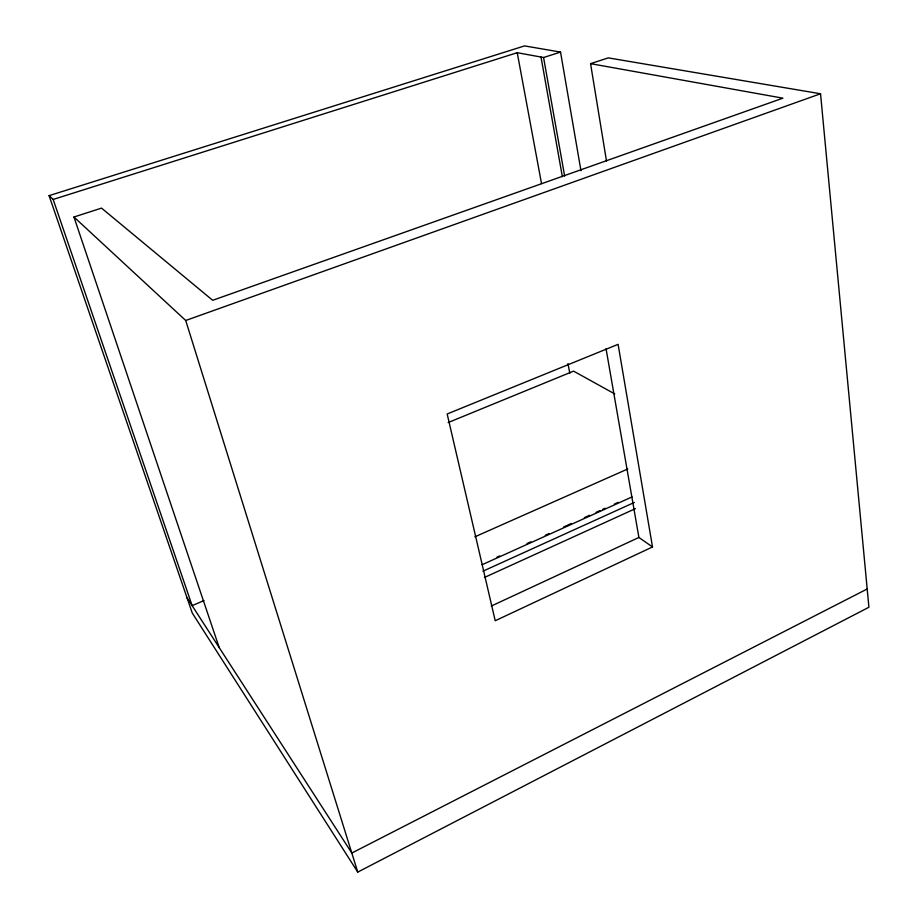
<?xml version="1.0" encoding="UTF-8"?>
<svg xmlns="http://www.w3.org/2000/svg" width="918" height="918" viewBox="0 0 918 918"><rect width="100%" height="100%" fill="white"/><g stroke="black" fill="none" stroke-linecap="round" stroke-linejoin="round"><path stroke-width="1.38" d="M580.968 170.759L560.531 52.085L524.557 45.9L49.09 195.649L192.252 613.017L357.756 872.1L868.91 607.246L820.543 93.762L608.301 57.88L590.561 63.652L606.523 161.178M867.189 588.989L351.812 853.04L186.985 597.675M652.503 546.967L495.215 620.74L447.169 413.984L618.101 344.342L652.503 546.967L638.905 537.455L606.041 348.679M491.256 606.052L638.905 537.455M484.406 577.491L635.382 508.652M482.937 571.191L634.304 502.456M497.04 557.111L499.656 555.929M527.024 543.559L530.925 541.792M545.269 535.309L549.182 533.542M563.514 527.07L571.329 523.535M584.364 517.649L589.585 515.285M596.092 512.347L600.005 510.58M602.61 509.398L605.214 508.216M614.349 504.097L618.25 502.33M482.042 564.742L632.02 496.925M474.881 536.812L627.797 468.96M203.98 600.567L192.137 605.65L53.164 199.447L49.09 195.649M448.145 422.555L573.601 371.136L614.739 393.925M590.561 63.652L782.905 98.169L212.678 300.301L101.542 208.111L73.945 217.004L185.711 320.485L820.543 93.762M53.164 199.447L517.236 52.705L543.571 57.513L560.531 52.085M73.945 217.004L219.23 647.638M185.711 320.485L357.756 872.1M567.967 363.539L569.803 373.339M517.236 52.705L541.517 183.6M543.571 57.513L564.639 176.049M541.012 57.042L562.355 176.669"/></g></svg>
